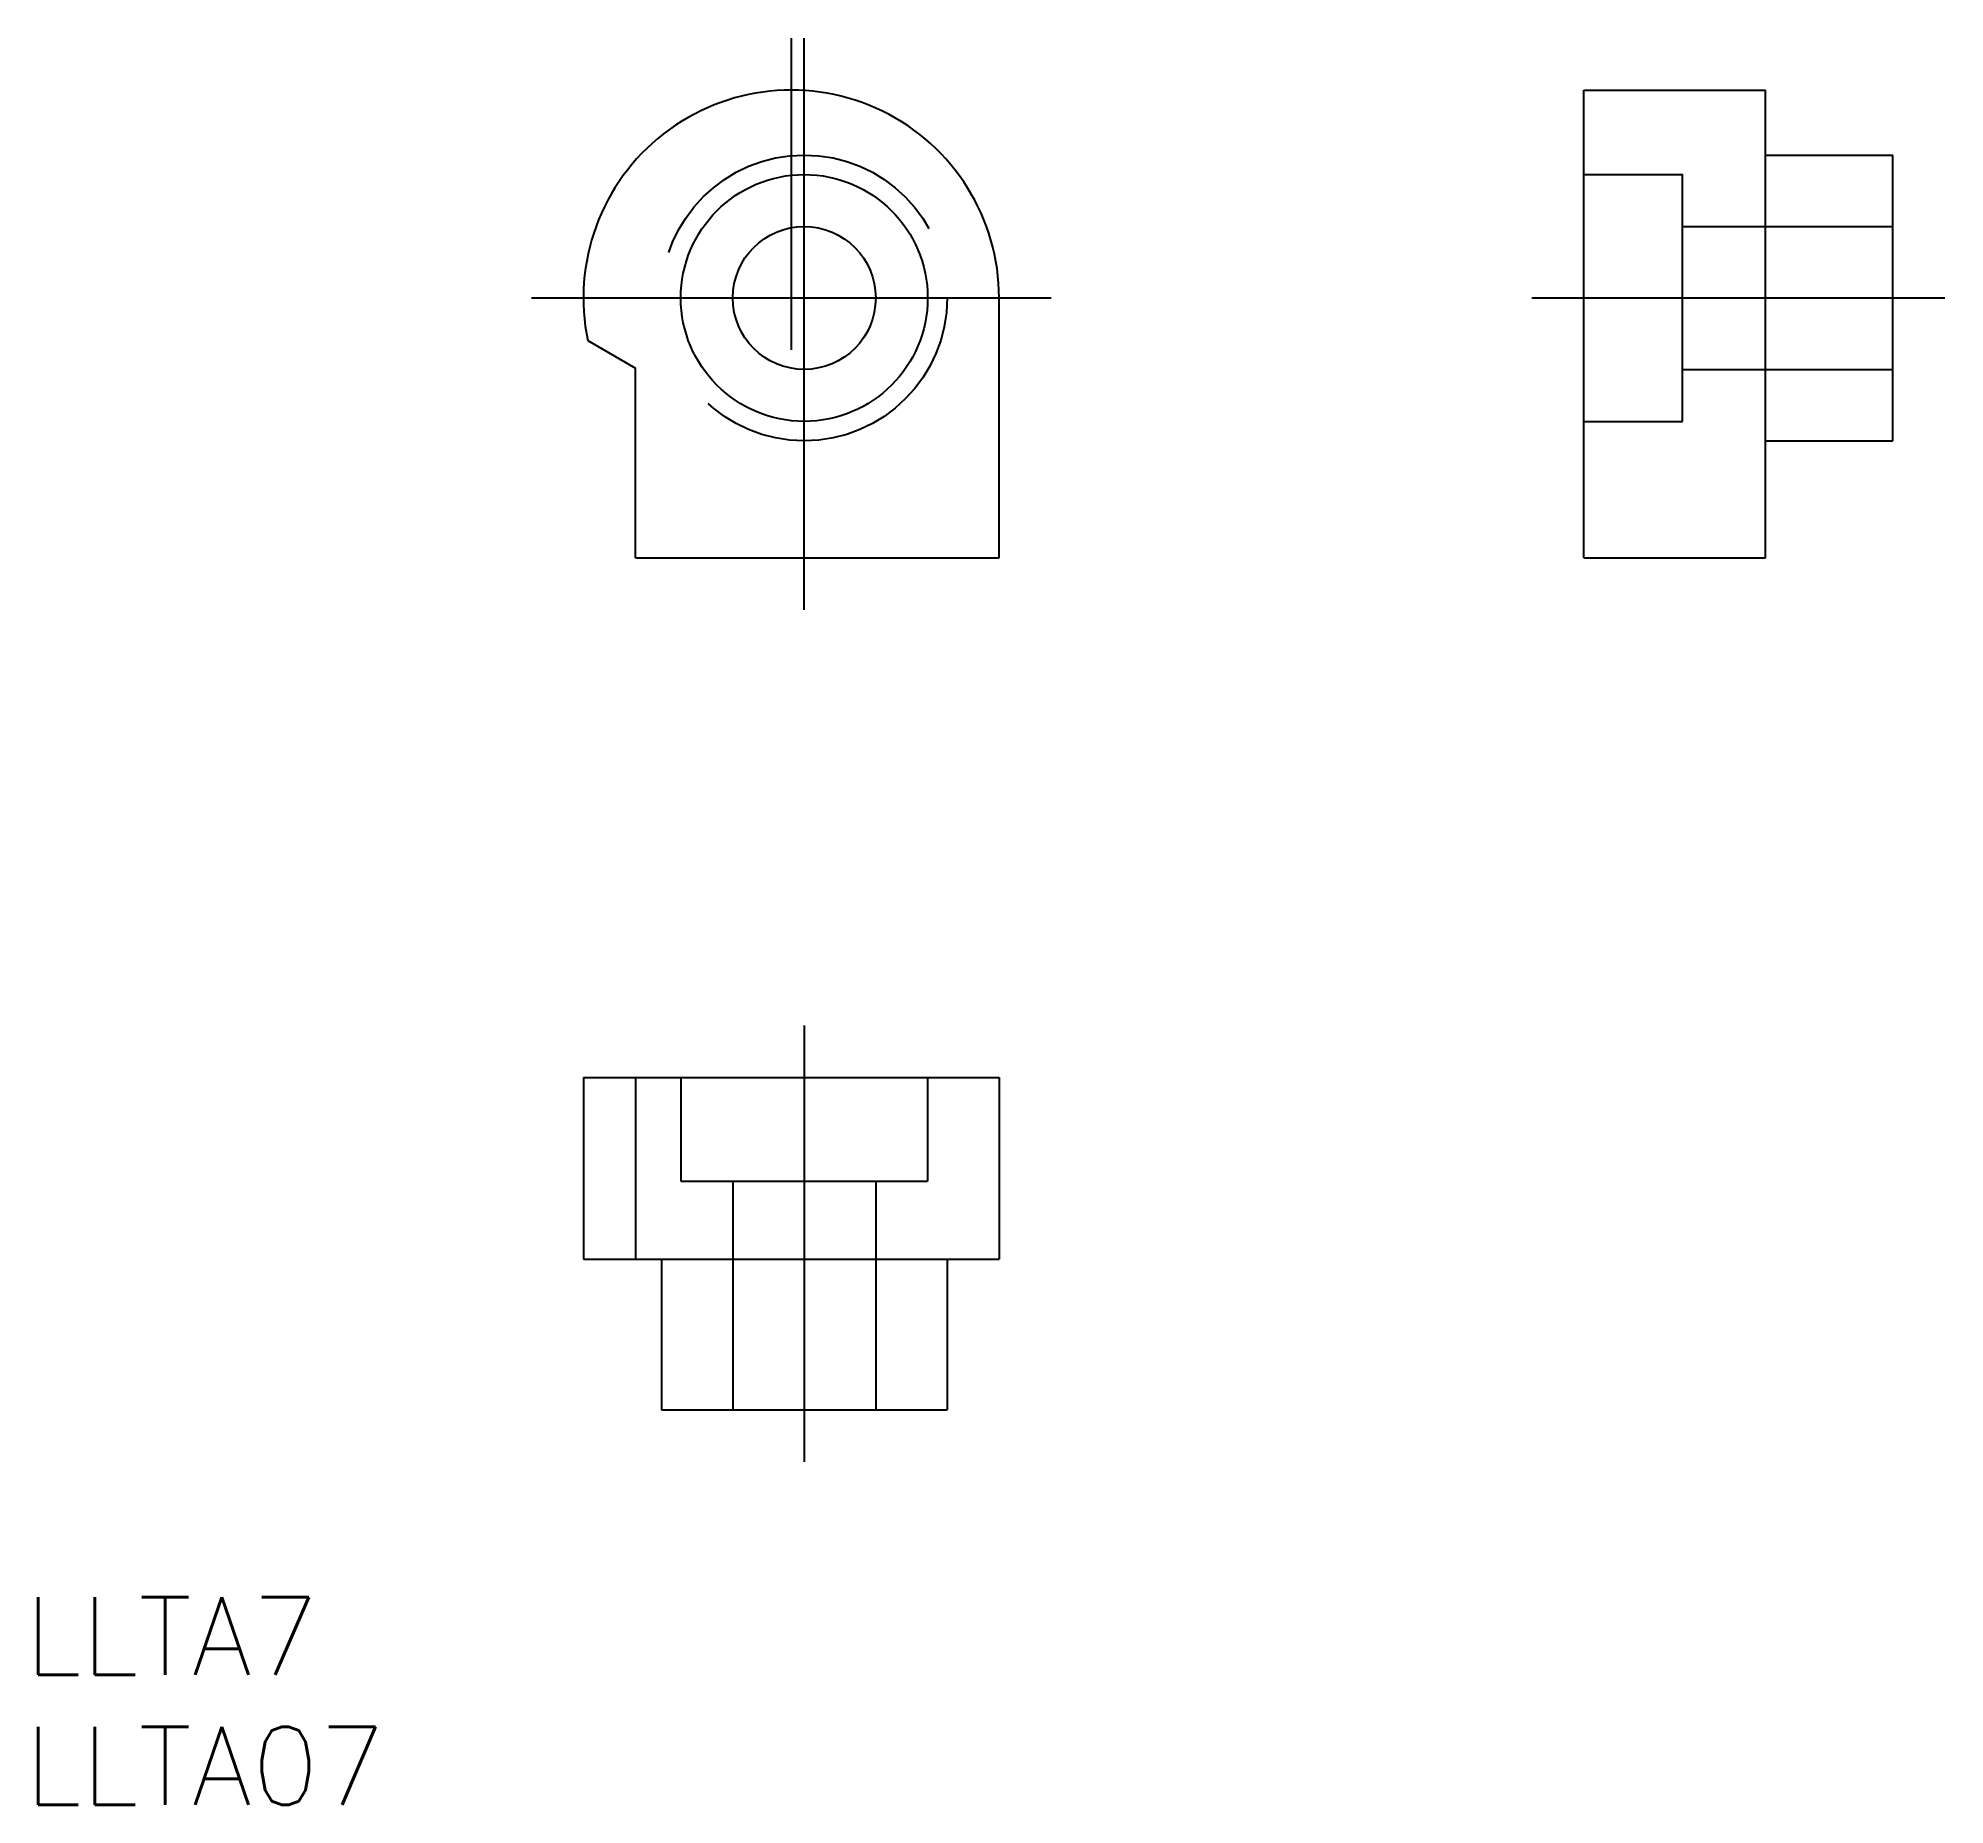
# Model space of a CAD drawing. Extents: x -29.5 to 43.9, y -58 to 10.
import ezdxf

# ---------------------------------------------------------------- set-up
doc = ezdxf.new("R2010")
doc.units = 0
doc.linetypes.add('CENTER', pattern=[50.8, 31.75, -6.35, 6.35, -6.35])
doc.linetypes.add('DASHED', pattern=[19.05, 12.7, -6.35])
doc.layers.get('0').update_dxf_attribs({"linetype": 'CONTINUOUS'})
doc.layers.add('CENTER', color=1, linetype='CONTINUOUS')
doc.styles.get("Standard").update_dxf_attribs({"font": 'txt.shx', "height": 3, "bigfont": 'bigfont.shx'})

# ---------------------------------------------------------------- blocks, each defined once
blk = doc.blocks.new('*U2')
at = {"color": 7, "linetype": 'CONTINUOUS'}
blk.add_text('LLTA7', height=3, dxfattribs=at).set_placement((-30, -53))
blk = doc.blocks.new('*U3')
at = {"color": 7, "linetype": 'CONTINUOUS'}
blk.add_text('LLTA07', height=3, dxfattribs=at).set_placement((-30, -58))

msp = doc.modelspace()

# ---------------------------------------------------------------- linework, layer by layer
at = {"color": 7, "linetype": 'CONTINUOUS'}
for p, q in [((30, -10), (30, 8)), ((30, 8), (37, 8)), ((37, -10), (37, 8)), ((37, 5.5), (41.9, 5.5)), ((41.9, -5.5), (41.9, 5.5)), ((7.5, -10), (7.5, 0)), ((-8.329, -1.644), (-6.5, -2.7)), ((-6.5, -10), (-6.5, -2.7)), ((37, -5.5), (41.9, -5.5)), ((-6.5, -10), (7.5, -10)), ((30, -10), (37, -10)), ((-8.5, -30), (7.5, -30)), ((-8.5, -30), (-8.5, -37)), ((-6.5, -30), (-6.5, -37)), ((7.5, -30), (7.5, -37)), ((-8.5, -37), (7.5, -37)), ((-5.5, -37), (-5.5, -42.8)), ((5.5, -37), (5.5, -42.8)), ((-5.5, -42.8), (5.5, -42.8))]:
    msp.add_line(p, q, dxfattribs=at)
at = {"color": 3, "linetype": 'DASHED'}
for p, q in [((30, 4.75), (33.8, 4.75)), ((33.8, -4.75), (33.8, 4.75)), ((33.8, 2.75), (41.9, 2.75)), ((33.8, -2.75), (41.9, -2.75)), ((30, -4.75), (33.8, -4.75)), ((-4.75, -30), (-4.75, -34)), ((4.75, -30), (4.75, -34)), ((-4.75, -34), (4.75, -34)), ((-2.75, -34), (-2.75, -42.8)), ((2.75, -34), (2.75, -42.8))]:
    msp.add_line(p, q, dxfattribs=at)
msp.add_circle((0, 0), 5.5, dxfattribs=at)
at = {"color": 7, "linetype": 'CONTINUOUS'}
for radius in [4.75, 2.75]:
    msp.add_circle((0, 0), radius, dxfattribs=at)
msp.add_arc((-0.5, 0), 8, 0, 191.85775, dxfattribs=at)
at = {"layer": 'CENTER', "color": 1, "linetype": 'CENTER'}
for p, q in [((-0.5, 10), (-0.5, -2)), ((0, -12), (0, 10)), ((-10.5, 0), (9.5, 0)), ((28, 0), (43.9, 0)), ((0, -28), (0, -44.8))]:
    msp.add_line(p, q, dxfattribs=at)

# ---------------------------------------------------------------- block references
at = {"color": 7, "linetype": 'CONTINUOUS'}
for name in ['*U2', '*U3']:
    msp.add_blockref(name, (0, 0), dxfattribs=at)

doc.saveas('drawing.dxf')
